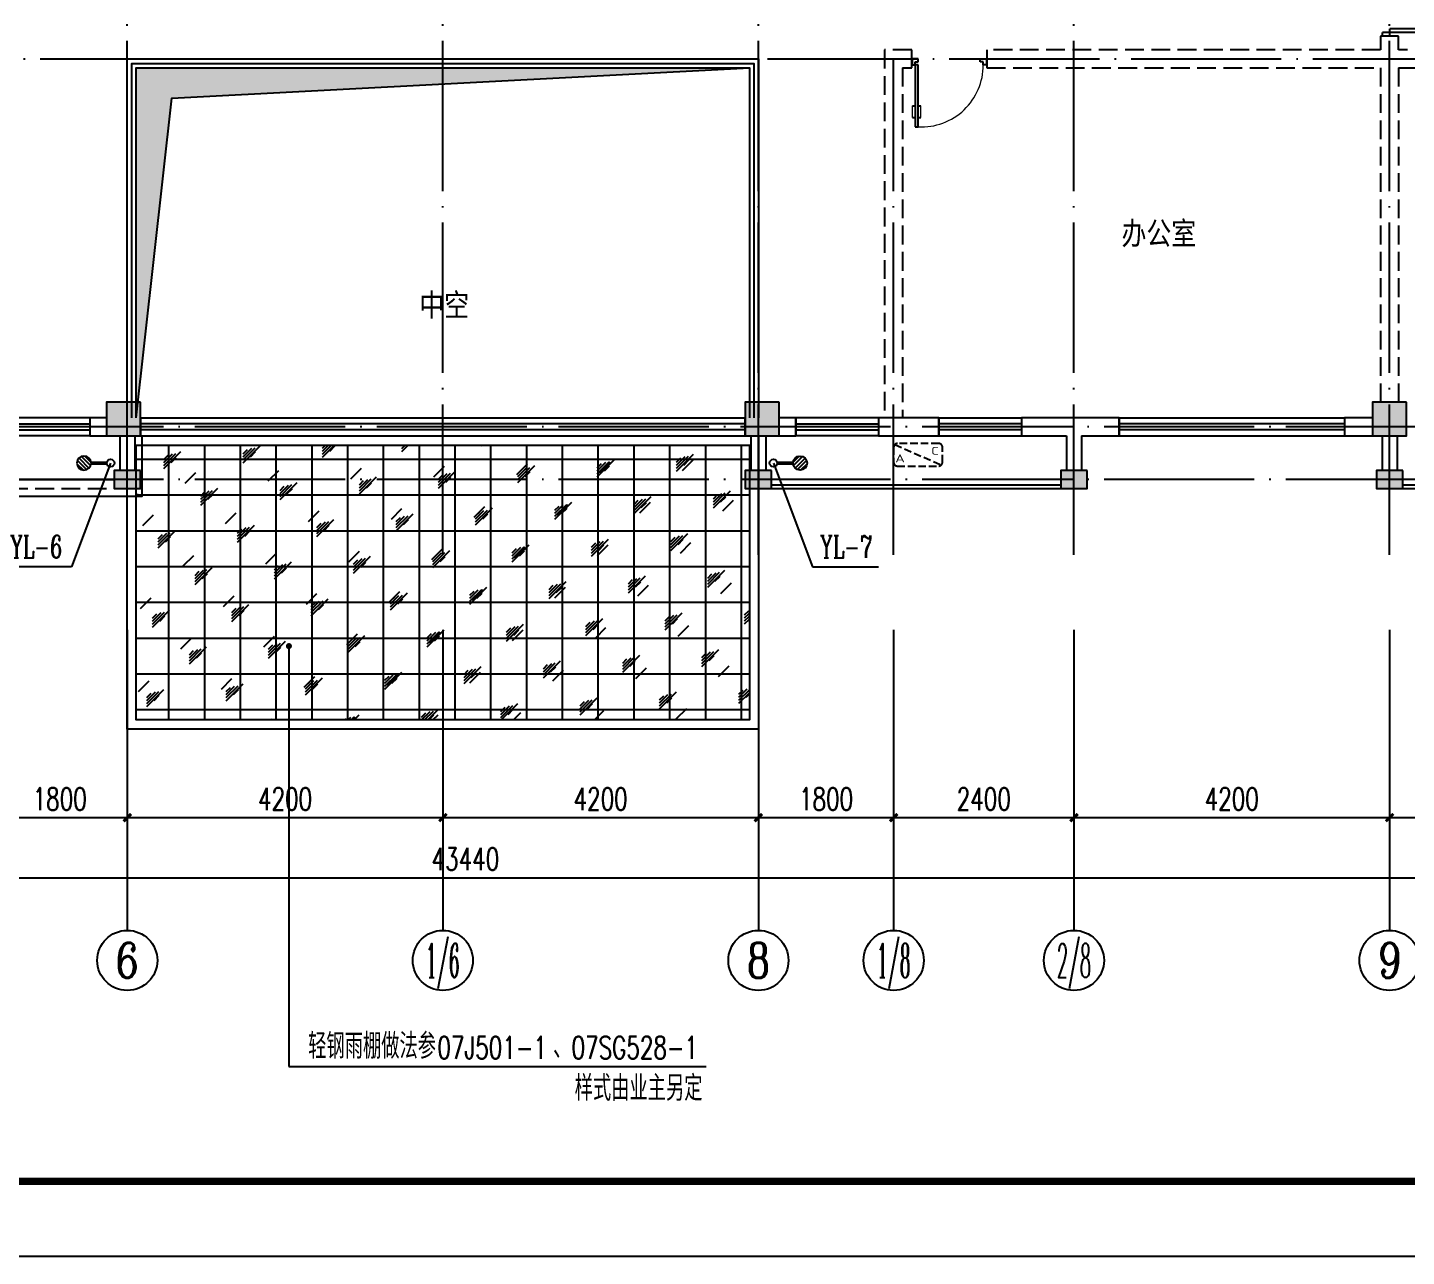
# Model space of a CAD drawing. Extents: x -216126 to 1846968, y -229642 to 543368.
# Drawn here: x 406870 to 425222, y 347707 to 364063 of the extents above; entities that cross this region are included whole.
import ezdxf
from ezdxf.enums import TextEntityAlignment as Align

# ---------------------------------------------------------------- set-up
doc = ezdxf.new("R2010")
doc.units = 0
doc.header["$LTSCALE"] = 1000
doc.header["$MEASUREMENT"] = 0
doc.linetypes.add('DASH', pattern=[0.35, 0.25, -0.1])
doc.linetypes.add('DOTE', pattern=[2.42, 2, -0.2, 0.02, -0.2])
doc.layers.get('Defpoints').update_dxf_attribs({"color": 250})
for name, color, linetype in [('0 - 填充', 250, 'Continuous'), ('0-建筑立面', 255, 'Continuous'), ('AXIS', 171, 'Continuous'), ('AXIS_TEXT', 7, 'Continuous'), ('COLUMN', 9, 'Continuous'), ('DIM_LEAD', 171, 'Continuous'), ('DIM_雨水', 3, 'Continuous'), ('DOTE', 8, 'DOTE'), ('EQUIP_地漏', 7, 'Continuous'), ('PIPE-雨水', 4, 'Continuous'), ('PUB_HATCH', 8, 'Continuous'), ('PUB_TEXT', 7, 'Continuous'), ('ROOF', 150, 'Continuous'), ('S_WALL', 9, 'Continuous'), ('TK', 4, 'Continuous'), ('TWT_TEXT', 7, 'Continuous'), ('VPIPE-雨水', 4, 'Continuous'), ('WALL', 9, 'Continuous'), ('WALL-PARAPET', 6, 'Continuous'), ('WINDOW', 8, 'Continuous'), ('室外线条', 151, 'Continuous'), ('栏杆', 144, 'Continuous'), ('空调', 200, 'Continuous')]:
    doc.layers.add(name, color=color, linetype=linetype)
doc.styles.add('_TCH_AXIS', font='COMPLEX', dxfattribs={"bigfont": 'GBCBIG'})
doc.styles.add('_TCH_DIM', font='SIMPLEX', dxfattribs={"bigfont": 'GBCBIG'})
doc.styles.add('_TCH_DIM_T3', font='SIMPLEX', dxfattribs={"width": 0.705882, "bigfont": 'GBCBIG'})
doc.styles.add('_TWT_SERIAL', font='COMPLEX', dxfattribs={"width": 0.8, "height": 3, "bigfont": 'HZTXT'})
doc.styles.add('COMPLEX', font='COMPLEX')
doc.styles.add('HZTXT', font='tssdeng.shx', dxfattribs={"width": 0.7, "bigfont": 'hztxt.shx'})
doc.styles.add('宋体', font='', dxfattribs={"width": 0.8})
doc.styles.get('宋体').set_extended_font_data('SimSun')
doc.dimstyles.new('_TCH_ARCH&&100', dxfattribs={"dimtxt": 297.5, "dimasz": 100, "dimexe": 250, "dimexo": 300, "dimgap": 100, "dimtad": 1, "dimdec": 0, "dimzin": 0, "dimdsep": 46, "dimtxsty": '_TCH_DIM_T3', "dimblk": 'ARCHTICK', "dimcen": 0.09, "dimclrt": 7, "dimazin": 2, "dimtfac": 1, "dimtdec": 0, "dimtix": 1, "dimtmove": 2, "dimatfit": 3, "dimfxl": 0, "dimtolj": 1, "dimtzin": 0, "dimarcsym": 0})

# ---------------------------------------------------------------- blocks, each defined once
blk = doc.blocks.new('A$C180E387A')
at = {"layer": '空调', "linetype": 'DASH', "ltscale": 0.4}
blk.add_line((15, 285), (635, 15), dxfattribs=at)
blk.add_lwpolyline([(50, 0), (600, 0, 0.414214), (650, 50), (650, 250, 0.414214), (600, 300), (50, 300, 0.414214), (0, 250), (0, 50, 0.414214)], format="xyb", close=True, dxfattribs=at)
at = {"layer": '空调', "style": 'HZTXT', "width": 1.428571}
for s, text_generation_flag, p in [('C', 6, (500, 150)), ('A', 4, (150, 50))]:
    blk.add_text(s, height=105, rotation=180, dxfattribs=dict(at, text_generation_flag=text_generation_flag)).set_placement(p)
blk = doc.blocks.new('GeYuanFrame_37871803', base_point=(20.09, 4.53))
at = {"layer": 'TK'}
blk.add_lwpolyline([(20.09, 4.53), (20.09, 598.53), (861.09, 598.53), (861.09, 4.53)], close=True, dxfattribs=at)
at = {"layer": 'TK', "const_width": 1}
blk.add_lwpolyline([(45.09, 588.53), (851.09, 588.53), (851.09, 14.53), (45.09, 14.53)], close=True, dxfattribs=at)
blk = doc.blocks.new('$DorLib2D$00000009')
at = {"lineweight": 13}
for p, q in [((0.378, 0.782), (0.378, 0.624)), ((0.489, 0.782), (0.489, 0.624))]:
    blk.add_line(p, q, dxfattribs=at)
for p, q in [((0.413, 0.782), (0.378, 0.782)), ((0.413, 0.905), (0.413, 0.081)), ((0.454, 0.905), (0.413, 0.905)), ((0.454, 0.081), (0.454, 0.905)), ((0.489, 0.782), (0.454, 0.782)), ((0.413, 0.624), (0.378, 0.624)), ((0.489, 0.624), (0.454, 0.624)), ((-0.494, 0.081), (-0.453, 0.081)), ((-0.494, -0.002), (-0.494, 0.081)), ((-0.453, 0.081), (-0.453, 0.039)), ((-0.453, 0.039), (-0.412, 0.039)), ((-0.412, 0.039), (-0.412, -0.002)), ((0.413, 0.081), (0.454, 0.081)), ((0.454, 0.039), (0.413, 0.039)), ((0.413, 0.039), (0.413, -0.002)), ((0.495, 0.081), (0.454, 0.081)), ((0.454, 0.081), (0.454, 0.039)), ((0.495, -0.002), (0.495, 0.081)), ((-0.494, -0.002), (-0.494, -0.002)), ((-0.412, -0.002), (-0.494, -0.002)), ((0.413, -0.002), (0.495, -0.002)), ((0.495, -0.002), (0.495, -0.002))]:
    blk.add_line(p, q)
blk.add_arc((0.372, 0.082), 0.825, 87.134, 180.0717, dxfattribs=at)
blk = doc.blocks.new('$DorLib2D$00000011')
at = {"lineweight": 13}
for p, q in [((-0.483, 0.396), (-0.483, 0.235)), ((-0.417, 0.396), (-0.417, 0.235)), ((0.417, 0.396), (0.417, 0.235)), ((0.483, 0.396), (0.483, 0.235))]:
    blk.add_line(p, q, dxfattribs=at)
for p, q in [((-0.483, 0.396), (-0.467, 0.396)), ((-0.467, 0.471), (-0.467, -0.062)), ((-0.467, 0.471), (-0.433, 0.471)), ((-0.433, 0.471), (-0.433, 0.004)), ((-0.417, 0.396), (-0.433, 0.396)), ((0.417, 0.396), (0.433, 0.396)), ((0.433, 0.471), (0.433, 0.004)), ((0.467, 0.471), (0.433, 0.471)), ((0.467, 0.471), (0.467, -0.062)), ((0.483, 0.396), (0.467, 0.396)), ((-0.483, 0.235), (-0.467, 0.235)), ((-0.417, 0.235), (-0.433, 0.235)), ((0.417, 0.235), (0.433, 0.235)), ((0.483, 0.235), (0.467, 0.235)), ((-0.5, 0.004), (-0.433, 0.004)), ((-0.5, 0.004), (-0.5, -0.062)), ((0.5, 0.004), (0.433, 0.004)), ((0.5, 0.004), (0.5, -0.062)), ((-0.5, -0.062), (-0.467, -0.062)), ((0.5, -0.062), (0.467, -0.062))]:
    blk.add_line(p, q)
for centre, start, end in [((-0.467, 0.004), 0, 85.904), ((0.467, 0.004), 94.096, 180)]:
    blk.add_arc(centre, 0.467, start, end, dxfattribs=at)
blk = doc.blocks.new('_AXISO')
blk.add_circle((0, 0), 0.5)
at = {"layer": 'AXIS_TEXT', "style": 'COMPLEX', "width": 1.041667}
blk.add_attdef('A', text='', height=0.56, dxfattribs=at).set_placement((-0.25, -0.28), (0.25, -0.28), align=Align.FIT)
blk = doc.blocks.new('_ArchTick')
at = {"color": 0, "linetype": 'ByBlock', "const_width": 0.4}
blk.add_lwpolyline([(-0.5, -0.5), (0.5, 0.5)], dxfattribs=at)
blk = doc.blocks.new('*D322')
at = {"layer": 'AXIS', "color": 0, "lineweight": -2}
for p, q in [((390977, 355747), (390977, 352497)), ((434417, 355747), (434417, 352497)), ((390977, 352747), (434417, 352747))]:
    blk.add_line(p, q, dxfattribs=at)
at = {"layer": 'Defpoints', "color": 0}
for p in [(390977, 356047), (434417, 356047), (434417, 352747)]:
    blk.add_point(p, dxfattribs=at)
at = {"layer": 'AXIS', "color": 0, "lineweight": -2, "xscale": 100, "yscale": 100, "zscale": 100, "rotation": 180}
blk.add_blockref('_ArchTick', (390977, 352747), dxfattribs=at)
at = {"layer": 'AXIS', "color": 0, "lineweight": -2, "xscale": 100, "yscale": 100, "zscale": 100}
blk.add_blockref('_ArchTick', (434417, 352747), dxfattribs=at)
at = {"layer": 'AXIS', "color": 7, "insert": (412697, 352995), "char_height": 297.5, "attachment_point": 5, "style": '_TCH_DIM_T3'}
blk.add_mtext('\\A1;43440', dxfattribs=at)
blk = doc.blocks.new('*D329')
at = {"layer": 'AXIS', "color": 0, "lineweight": -2}
for p, q in [((406397, 355747), (406397, 353297)), ((408197, 355747), (408197, 353297)), ((406397, 353547), (408197, 353547))]:
    blk.add_line(p, q, dxfattribs=at)
at = {"layer": 'Defpoints', "color": 0}
for p in [(406397, 356047), (408197, 356047), (408197, 353547)]:
    blk.add_point(p, dxfattribs=at)
at = {"layer": 'AXIS', "color": 0, "lineweight": -2, "xscale": 100, "yscale": 100, "zscale": 100, "rotation": 180}
blk.add_blockref('_ArchTick', (406397, 353547), dxfattribs=at)
at = {"layer": 'AXIS', "color": 0, "lineweight": -2, "xscale": 100, "yscale": 100, "zscale": 100}
blk.add_blockref('_ArchTick', (408197, 353547), dxfattribs=at)
at = {"layer": 'AXIS', "color": 7, "insert": (407297, 353795), "char_height": 297.5, "attachment_point": 5, "style": '_TCH_DIM_T3'}
blk.add_mtext('\\A1;1800', dxfattribs=at)
blk = doc.blocks.new('*D330')
at = {"layer": 'AXIS', "color": 0, "lineweight": -2}
for p, q in [((408197, 355747), (408197, 353297)), ((412397, 355747), (412397, 353297)), ((408197, 353547), (412397, 353547))]:
    blk.add_line(p, q, dxfattribs=at)
at = {"layer": 'Defpoints', "color": 0}
for p in [(408197, 356047), (412397, 356047), (412397, 353547)]:
    blk.add_point(p, dxfattribs=at)
at = {"layer": 'AXIS', "color": 0, "lineweight": -2, "xscale": 100, "yscale": 100, "zscale": 100, "rotation": 180}
blk.add_blockref('_ArchTick', (408197, 353547), dxfattribs=at)
at = {"layer": 'AXIS', "color": 0, "lineweight": -2, "xscale": 100, "yscale": 100, "zscale": 100}
blk.add_blockref('_ArchTick', (412397, 353547), dxfattribs=at)
at = {"layer": 'AXIS', "color": 7, "insert": (410297, 353795), "char_height": 297.5, "attachment_point": 5, "style": '_TCH_DIM_T3'}
blk.add_mtext('\\A1;4200', dxfattribs=at)
blk = doc.blocks.new('*D331')
at = {"layer": 'AXIS', "color": 0, "lineweight": -2}
for p, q in [((412397, 355747), (412397, 353297)), ((416597, 355747), (416597, 353297)), ((412397, 353547), (416597, 353547))]:
    blk.add_line(p, q, dxfattribs=at)
at = {"layer": 'Defpoints', "color": 0}
for p in [(412397, 356047), (416597, 356047), (416597, 353547)]:
    blk.add_point(p, dxfattribs=at)
at = {"layer": 'AXIS', "color": 0, "lineweight": -2, "xscale": 100, "yscale": 100, "zscale": 100, "rotation": 180}
blk.add_blockref('_ArchTick', (412397, 353547), dxfattribs=at)
at = {"layer": 'AXIS', "color": 0, "lineweight": -2, "xscale": 100, "yscale": 100, "zscale": 100}
blk.add_blockref('_ArchTick', (416597, 353547), dxfattribs=at)
at = {"layer": 'AXIS', "color": 7, "insert": (414497, 353795), "char_height": 297.5, "attachment_point": 5, "style": '_TCH_DIM_T3'}
blk.add_mtext('\\A1;4200', dxfattribs=at)
blk = doc.blocks.new('*D332')
at = {"layer": 'AXIS', "color": 0, "lineweight": -2}
for p, q in [((416597, 355747), (416597, 353297)), ((418397, 355747), (418397, 353297)), ((416597, 353547), (418397, 353547))]:
    blk.add_line(p, q, dxfattribs=at)
at = {"layer": 'Defpoints', "color": 0}
for p in [(416597, 356047), (418397, 356047), (418397, 353547)]:
    blk.add_point(p, dxfattribs=at)
at = {"layer": 'AXIS', "color": 0, "lineweight": -2, "xscale": 100, "yscale": 100, "zscale": 100, "rotation": 180}
blk.add_blockref('_ArchTick', (416597, 353547), dxfattribs=at)
at = {"layer": 'AXIS', "color": 0, "lineweight": -2, "xscale": 100, "yscale": 100, "zscale": 100}
blk.add_blockref('_ArchTick', (418397, 353547), dxfattribs=at)
at = {"layer": 'AXIS', "color": 7, "insert": (417497, 353795), "char_height": 297.5, "attachment_point": 5, "style": '_TCH_DIM_T3'}
blk.add_mtext('\\A1;1800', dxfattribs=at)
blk = doc.blocks.new('*D333')
at = {"layer": 'AXIS', "color": 0, "lineweight": -2}
for p, q in [((418397, 355747), (418397, 353297)), ((420797, 355747), (420797, 353297)), ((418397, 353547), (420797, 353547))]:
    blk.add_line(p, q, dxfattribs=at)
at = {"layer": 'Defpoints', "color": 0}
for p in [(418397, 356047), (420797, 356047), (420797, 353547)]:
    blk.add_point(p, dxfattribs=at)
at = {"layer": 'AXIS', "color": 0, "lineweight": -2, "xscale": 100, "yscale": 100, "zscale": 100, "rotation": 180}
blk.add_blockref('_ArchTick', (418397, 353547), dxfattribs=at)
at = {"layer": 'AXIS', "color": 0, "lineweight": -2, "xscale": 100, "yscale": 100, "zscale": 100}
blk.add_blockref('_ArchTick', (420797, 353547), dxfattribs=at)
at = {"layer": 'AXIS', "color": 7, "insert": (419597, 353795), "char_height": 297.5, "attachment_point": 5, "style": '_TCH_DIM_T3'}
blk.add_mtext('\\A1;2400', dxfattribs=at)
blk = doc.blocks.new('*D334')
at = {"layer": 'AXIS', "color": 0, "lineweight": -2}
for p, q in [((420797, 355747), (420797, 353297)), ((424997, 355747), (424997, 353297)), ((420797, 353547), (424997, 353547))]:
    blk.add_line(p, q, dxfattribs=at)
at = {"layer": 'Defpoints', "color": 0}
for p in [(420797, 356047), (424997, 356047), (424997, 353547)]:
    blk.add_point(p, dxfattribs=at)
at = {"layer": 'AXIS', "color": 0, "lineweight": -2, "xscale": 100, "yscale": 100, "zscale": 100, "rotation": 180}
blk.add_blockref('_ArchTick', (420797, 353547), dxfattribs=at)
at = {"layer": 'AXIS', "color": 0, "lineweight": -2, "xscale": 100, "yscale": 100, "zscale": 100}
blk.add_blockref('_ArchTick', (424997, 353547), dxfattribs=at)
at = {"layer": 'AXIS', "color": 7, "insert": (422897, 353795), "char_height": 297.5, "attachment_point": 5, "style": '_TCH_DIM_T3'}
blk.add_mtext('\\A1;4200', dxfattribs=at)
blk = doc.blocks.new('*D335')
at = {"layer": 'AXIS', "color": 0, "lineweight": -2}
for p, q in [((424997, 355747), (424997, 353297)), ((429197, 355747), (429197, 353297)), ((424997, 353547), (429197, 353547))]:
    blk.add_line(p, q, dxfattribs=at)
at = {"layer": 'Defpoints', "color": 0}
for p in [(424997, 356047), (429197, 356047), (429197, 353547)]:
    blk.add_point(p, dxfattribs=at)
at = {"layer": 'AXIS', "color": 0, "lineweight": -2, "xscale": 100, "yscale": 100, "zscale": 100, "rotation": 180}
blk.add_blockref('_ArchTick', (424997, 353547), dxfattribs=at)
at = {"layer": 'AXIS', "color": 0, "lineweight": -2, "xscale": 100, "yscale": 100, "zscale": 100}
blk.add_blockref('_ArchTick', (429197, 353547), dxfattribs=at)
at = {"layer": 'AXIS', "color": 7, "insert": (427097, 353795), "char_height": 297.5, "attachment_point": 5, "style": '_TCH_DIM_T3'}
blk.add_mtext('\\A1;4200', dxfattribs=at)
blk = doc.blocks.new('$TCHSYS$WIN2D')
for p, q in [((-0.5, 0.5), (0.5, 0.5)), ((-0.5, 0.5), (-0.5, -0.5)), ((0.5, 0.5), (0.5, -0.5)), ((0.5, 0.1667), (-0.5, 0.1667)), ((0.5, -0.1667), (-0.5, -0.1667)), ((-0.5, -0.5), (0.5, -0.5))]:
    blk.add_line(p, q)
blk = doc.blocks.new('$WINLIB2D$00000001')
at = {"color": 0}
for points in [[(-0.5, 0.5), (-0.5, -0.5)], [(-0.5, 0.5), (0.5, 0.5)], [(0.5, -0.5), (0.5, 0.5)], [(0.5, 0.1667), (-0.5, 0.1667)], [(0.5, -0.1667), (-0.5, -0.1667)], [(-0.5, -0.5), (0.5, -0.5)]]:
    blk.add_lwpolyline(points, dxfattribs=at)
blk = doc.blocks.new('_FZH')
blk.add_lwpolyline([(-0.5, -0.5), (0.5, -0.5), (0.5, 0.5), (-0.5, 0.5)], close=True)
at = {"layer": 'PUB_HATCH'}
blk.add_solid([(-0.5, -0.5), (0.5, -0.5), (-0.5, 0.5), (0.5, 0.5)], dxfattribs=at)
blk = doc.blocks.new('$TwtSys$00000141')
for p, q in [((-94, 8), (-10, 92)), ((-94, 8), (-10, 92)), ((-87, -35), (35, 87)), ((-87, -35), (35, 87)), ((-66, -66), (66, 66)), ((-66, -66), (66, 66)), ((-32, -87), (88, 33)), ((-32, -87), (88, 33)), ((11, -92), (92, -11)), ((11, -92), (92, -11))]:
    blk.add_line(p, q)
blk.add_circle((0, 0), 94)
blk.add_circle((0, 0), 94)

msp = doc.modelspace()

# ---------------------------------------------------------------- hatches: boundary and pattern name
at = {"layer": '0 - 填充'}
h = msp.add_hatch(dxfattribs=at)
h.set_pattern_fill('玻璃1', color=256, scale=100)
h.set_pattern_definition([(45, (164910.94, 407411.6), (-489.8836, 489.8836), [224, -576]), (45, (165006.94, 407451.6), (-489.8836, 489.8836), [96, -704]), (45, (164910.94, 407451.6), (-489.8836, 489.8836), [160, -640]), (45, (164958.94, 407411.6), (537.4012, -537.4012), [200, -600]), (45, (164910.94, 407371.6), (-489.8836, 489.8836), [320, -480]), (45, (164910.94, 407491.6), (-489.8836, 489.8836), [80, -720])])
h.paths.add_polyline_path([(408316.8, 358506.7), (416476.8, 358506.7), (416476.8, 354846.7), (408316.8, 354846.7)])
h = msp.add_hatch(dxfattribs=at)
h.set_pattern_fill('NET', color=256, scale=150)
h.set_pattern_definition([(0, (164910.94, 407371.6), (0, 476.25), []), (90, (164910.94, 407371.6), (-476.25, 3e-14), [])])
h.paths.add_polyline_path([(408316.8, 358506.7), (416476.8, 358506.7), (416476.8, 354846.7), (408316.8, 354846.7)])
at = {"layer": '0-建筑立面'}
msp.add_hatch(color=250, dxfattribs=at).paths.add_polyline_path([(408789, 363121.5), (416476.8, 363526.7), (408316.8, 363526.7), (408316.8, 358866.7)])

# ---------------------------------------------------------------- linework, layer by layer
at = {"layer": 'AXIS'}
for p, q in [((408196.8, 356046.7), (408196.8, 352046.7)), ((412396.8, 356046.7), (412396.8, 352046.7)), ((416596.8, 356046.7), (416596.8, 352046.7)), ((418396.8, 356046.7), (418396.8, 352046.7)), ((420796.8, 356046.7), (420796.8, 352046.7)), ((424996.8, 356046.7), (424996.8, 352046.7))]:
    msp.add_line(p, q, dxfattribs=at)
at = {"layer": 'DIM_LEAD'}
for p, q in [((410348, 355830.2), (410348, 350232.5)), ((410348, 350232.5), (415900.3, 350232.5))]:
    msp.add_line(p, q, dxfattribs=at)
at = {"layer": 'DIM_LEAD', "const_width": 40}
msp.add_lwpolyline([(410348, 355850.2, 1), (410348, 355810.2, 1)], format="xyb", close=True, dxfattribs=at)
at = {"layer": 'DIM_雨水'}
for p, q in [((407975, 358266.3), (407454.3, 356884.3)), ((416796.5, 358266.3), (417317.3, 356884.3)), ((407454.3, 356884.3), (406574.7, 356884.3)), ((417317.3, 356884.3), (418196.8, 356884.3))]:
    msp.add_line(p, q, dxfattribs=at)
at = {"layer": 'DOTE'}
for p, q in [((408196.8, 357046.7), (408196.8, 371946.7)), ((412396.8, 357046.7), (412396.8, 371946.7)), ((416596.8, 357046.7), (416596.8, 371946.7)), ((420796.8, 357046.7), (420796.8, 371946.7)), ((424996.8, 357046.7), (424996.8, 371946.7)), ((390096.8, 363646.7), (435296.8, 363646.7)), ((418396.8, 357046.7), (418396.8, 363646.7)), ((435296.8, 358746.7), (390096.8, 358746.7)), ((435296.8, 358046.7), (390096.8, 358046.7))]:
    msp.add_line(p, q, dxfattribs=at)
at = {"layer": 'PIPE-雨水', "linetype": 'Continuous', "const_width": 50}
for points in [[(407925, 358266.3), (407714.3, 358266.3)], [(416846.5, 358266.3), (417057.3, 358266.3)]]:
    msp.add_lwpolyline(points, dxfattribs=at)
at = {"layer": 'ROOF'}
for points in [[(408196.8, 358626.7), (416596.8, 358626.7), (416596.8, 354726.7), (408196.8, 354726.7)], [(408316.8, 358506.7), (416476.8, 358506.7), (416476.8, 354846.7), (408316.8, 354846.7)]]:
    msp.add_lwpolyline(points, close=True, dxfattribs=at)
at = {"layer": 'VPIPE-雨水', "linetype": 'Continuous'}
for centre in [(407975, 358266.3), (416796.5, 358266.3)]:
    msp.add_circle(centre, 50, dxfattribs=at)
at = {"layer": 'WALL'}
for p, q in [((407921.8, 358866.7), (407696.8, 358866.7)), ((407696.8, 358866.7), (407696.8, 358626.7)), ((417096.8, 358866.7), (416871.8, 358866.7)), ((417096.8, 358626.7), (417096.8, 358866.7)), ((418396.8, 358866.7), (418196.8, 358866.7)), ((418196.8, 358866.7), (418196.8, 358626.7)), ((418996.8, 358866.7), (418396.8, 358866.7)), ((418996.8, 358626.7), (418996.8, 358866.7)), ((420796.8, 358866.7), (420096.8, 358866.7)), ((420096.8, 358866.7), (420096.8, 358626.7)), ((421396.8, 358866.7), (420796.8, 358866.7)), ((421396.8, 358626.7), (421396.8, 358866.7)), ((424771.8, 358866.7), (424396.8, 358866.7)), ((424396.8, 358866.7), (424396.8, 358626.7)), ((407696.8, 358626.7), (407921.8, 358626.7)), ((408096.8, 358626.7), (408096.8, 358166.7)), ((408296.8, 358626.7), (408296.8, 358166.7)), ((416496.8, 358626.7), (416496.8, 358166.7)), ((416696.8, 358626.7), (416696.8, 358166.7)), ((416871.8, 358626.7), (417096.8, 358626.7)), ((418196.8, 358626.7), (418396.8, 358626.7)), ((418396.8, 358626.7), (418996.8, 358626.7)), ((420096.8, 358626.7), (420696.8, 358626.7)), ((420696.8, 358626.7), (420696.8, 358166.7)), ((420896.8, 358626.7), (421396.8, 358626.7)), ((420896.8, 358626.7), (420896.8, 358166.7)), ((424396.8, 358626.7), (424771.8, 358626.7)), ((424896.8, 358626.7), (424896.8, 358166.7)), ((425096.8, 358626.7), (425096.8, 358166.7))]:
    msp.add_line(p, q, dxfattribs=at)
at = {"layer": 'WALL-PARAPET', "linetype": 'DASH'}
for p, q in [((425116.8, 363946.7), (424876.8, 363946.7)), ((424876.8, 363946.7), (424876.8, 363766.7)), ((425116.8, 363766.7), (425116.8, 363946.7)), ((418276.8, 363766.7), (418276.8, 358866.7)), ((418636.8, 363766.7), (418276.8, 363766.7)), ((418636.8, 363526.7), (418636.8, 363766.7)), ((424876.8, 363766.7), (419636.8, 363766.7)), ((419636.8, 363766.7), (419636.8, 363526.7)), ((429436.8, 363766.7), (425116.8, 363766.7)), ((418516.8, 363526.7), (418516.8, 358866.7)), ((418516.8, 363526.7), (418636.8, 363526.7)), ((419636.8, 363526.7), (424876.8, 363526.7)), ((424876.8, 363526.7), (424876.8, 359076.7)), ((425116.8, 363526.7), (429436.8, 363526.7)), ((425116.8, 363526.7), (425116.8, 359076.7))]:
    msp.add_line(p, q, dxfattribs=at)
at = {"layer": '室外线条'}
for p, q in [((404171.8, 358046.7), (408021.8, 358046.7)), ((416771.8, 357976.7), (420621.8, 357976.7)), ((416771.8, 357926.7), (420621.8, 357926.7)), ((425171.8, 357976.7), (429076.8, 357976.7)), ((425171.8, 357926.7), (429076.8, 357926.7))]:
    msp.add_line(p, q, dxfattribs=at)
at = {"layer": '室外线条', "color": 251, "linetype": 'DASH'}
msp.add_line((404171.8, 357926.7), (408021.8, 357926.7), dxfattribs=at)
at = {"layer": '室外线条'}
for points in [[(408316.8, 358866.7), (408316.8, 363526.7), (416476.8, 363526.7), (416476.8, 358866.7)], [(408316.8, 358866.7), (408789, 363121.5), (416476.8, 363526.7)], [(395716.8, 357926.7), (395716.8, 357826.7), (408396.8, 357826.7), (408396.8, 358626.7)]]:
    msp.add_lwpolyline(points, dxfattribs=at)
at = {"layer": '栏杆'}
for points in [[(408196.8, 358866.7), (408196.8, 363646.7), (416596.8, 363646.7), (416596.8, 358866.7)], [(408256.8, 358866.7), (408256.8, 363586.7), (416536.8, 363586.7), (416536.8, 358866.7)]]:
    msp.add_lwpolyline(points, dxfattribs=at)

# ---------------------------------------------------------------- block references
at = {"layer": 'AXIS'}
ref = msp.add_blockref('_AXISO', (408196.8, 351646.7), dxfattribs=dict(at, xscale=800, yscale=800, zscale=800))
ref.add_attrib('A', '6', dxfattribs={"layer": 'AXIS_TEXT', "height": 465.9, "style": '_TCH_AXIS'}).set_placement((408041.4, 351413.8), (408352.1, 351413.8), align=Align.FIT)
ref = msp.add_blockref('_AXISO', (412396.8, 351646.7), dxfattribs=dict(at, xscale=800, yscale=800, zscale=800))
ref.add_attrib('A', '1/6', dxfattribs={"layer": 'AXIS_TEXT', "height": 452.55, "style": '_TCH_AXIS', "width": 0.411765}).set_placement((412170.5, 351420.5), (412623, 351420.5), align=Align.FIT)
ref = msp.add_blockref('_AXISO', (416596.8, 351646.7), dxfattribs=dict(at, xscale=800, yscale=800, zscale=800))
ref.add_attrib('A', '8', dxfattribs={"layer": 'AXIS_TEXT', "height": 465.9, "style": '_TCH_AXIS'}).set_placement((416441.4, 351413.8), (416752.1, 351413.8), align=Align.FIT)
ref = msp.add_blockref('_AXISO', (418396.8, 351646.7), dxfattribs=dict(at, xscale=800, yscale=800, zscale=800))
ref.add_attrib('A', '1/8', dxfattribs={"layer": 'AXIS_TEXT', "height": 452.55, "style": '_TCH_AXIS', "width": 0.411765}).set_placement((418170.5, 351420.5), (418623, 351420.5), align=Align.FIT)
ref = msp.add_blockref('_AXISO', (420796.8, 351646.7), dxfattribs=dict(at, xscale=800, yscale=800, zscale=800))
ref.add_attrib('A', '2/8', dxfattribs={"layer": 'AXIS_TEXT', "height": 452.55, "style": '_TCH_AXIS', "width": 0.375}).set_placement((420570.5, 351420.5), (421023, 351420.5), align=Align.FIT)
ref = msp.add_blockref('_AXISO', (424996.8, 351646.7), dxfattribs=dict(at, xscale=800, yscale=800, zscale=800))
ref.add_attrib('A', '9', dxfattribs={"layer": 'AXIS_TEXT', "height": 465.9, "style": '_TCH_AXIS'}).set_placement((424841.4, 351413.8), (425152.1, 351413.8), align=Align.FIT)
at = {"layer": 'COLUMN', "rotation": 180}
for p, xscale, yscale, zscale in [((408146.8, 358851.7), 450, 450, 450), ((416646.8, 358851.7), 450, 450, 450), ((424996.8, 358851.7), 450, 450, 450), ((408196.8, 358046.7), 350, 240, 240), ((416596.8, 358046.7), 350, 240, 240), ((420796.8, 358046.7), 350, 240, 240), ((424996.8, 358046.7), 350, 240, 240)]:
    msp.add_blockref('_FZH', p, dxfattribs=dict(at, xscale=xscale, yscale=yscale, zscale=zscale))
at = {"layer": 'EQUIP_地漏', "yscale": -1}
msp.add_blockref('$TwtSys$00000141', (407620.3, 358266.3), dxfattribs=at)
at = {"layer": 'EQUIP_地漏', "rotation": 180}
msp.add_blockref('$TwtSys$00000141', (417151.3, 358266.3), dxfattribs=at)
at = {"layer": 'S_WALL', "xscale": 100, "yscale": 100, "zscale": 100}
msp.add_blockref('GeYuanFrame_37871803', (373449.5, 347706.6), dxfattribs=at)
at = {"layer": 'WINDOW'}
for name, p, xscale, yscale, zscale, rotation in [('$DorLib2D$00000011', (424996.8, 364696.7), 1500, 1500, 1500, 270.0000000000095), ('$DorLib2D$00000009', (419136.8, 363646.7), 1000, 1000, 1000, 180.000000000003), ('$TCHSYS$WIN2D', (407146.8, 358746.7), 1100, -240, 1100, 180), ('$WINLIB2D$00000001', (412396.8, 358746.7), -8050, -240, -8050, 180), ('$TCHSYS$WIN2D', (417646.8, 358746.7), 1100, -240, 1100, 180), ('$TCHSYS$WIN2D', (419546.8, 358746.7), -1100, -240, -1100, 180.0000000000028), ('$TCHSYS$WIN2D', (422896.8, 358746.7), -3000, -240, -3000, 180.0000000000024)]:
    msp.add_blockref(name, p, dxfattribs=dict(at, xscale=xscale, yscale=yscale, zscale=zscale, rotation=rotation))
at = {"layer": '空调'}
msp.add_blockref('A$C180E387A', (418396.8, 358226.7), dxfattribs=at)

# ---------------------------------------------------------------- texts
at = {"layer": 'PUB_TEXT'}
for s, height, style, width, p in [('办公室', 303.8, '宋体', 0.8, (421429.4, 361173.4)), ('中空', 303.8, '宋体', 0.8, (412083.5, 360219.5)), ('07J501-1', 297.5, '_TCH_DIM', 0.705882, (412324.6, 350337.5)), ('07SG528-1', 297.5, '_TCH_DIM', 0.705882, (414110.3, 350337.5))]:
    msp.add_text(s, height=height, dxfattribs=dict(at, style=style, width=width)).set_placement(p)
at = {"layer": 'PUB_TEXT', "style": '_TCH_DIM'}
for s, height, p in [('轻钢雨棚做法参', 337.59, (410604.4, 350337.5)), ('、', 337.6, (413864.6, 350337.5)), ('样式由业主另定', 337.59, (414151.1, 349777.5))]:
    msp.add_text(s, height=height, dxfattribs=at).set_placement(p)
at = {"layer": 'TWT_TEXT', "style": '_TWT_SERIAL', "width": 0.64}
for s, p in [('YL-6', (406634.7, 357004.3)), ('YL-7', (417414.5, 357004.3))]:
    msp.add_text(s, height=300, dxfattribs=at).set_placement(p)

# ---------------------------------------------------------------- dimensions: what is measured, and where the dimension line sits
at = {"layer": 'AXIS'}
for p1, p2, distance, picture, middle in [((390976.8, 356046.7), (434416.8, 356046.7), -3300, '*D322', (412696.8, 352995.5)), ((406396.8, 356046.7), (408196.8, 356046.7), -2500, '*D329', (407296.8, 353795.5)), ((408196.8, 356046.7), (412396.8, 356046.7), -2500, '*D330', (410296.8, 353795.5)), ((412396.8, 356046.7), (416596.8, 356046.7), -2500, '*D331', (414496.8, 353795.5)), ((416596.8, 356046.7), (418396.8, 356046.7), -2500, '*D332', (417496.8, 353795.5)), ((418396.8, 356046.7), (420796.8, 356046.7), -2500, '*D333', (419596.8, 353795.5)), ((420796.8, 356046.7), (424996.8, 356046.7), -2500, '*D334', (422896.8, 353795.5)), ((424996.8, 356046.7), (429196.8, 356046.7), -2500, '*D335', (427096.8, 353795.5))]:
    dim = msp.add_aligned_dim(p1=p1, p2=p2, distance=distance, dimstyle='_TCH_ARCH&&100', dxfattribs=at)
    dim.commit()
    dim.dimension.update_dxf_attribs({"geometry": picture, "text_midpoint": middle})

doc.saveas('drawing.dxf')
